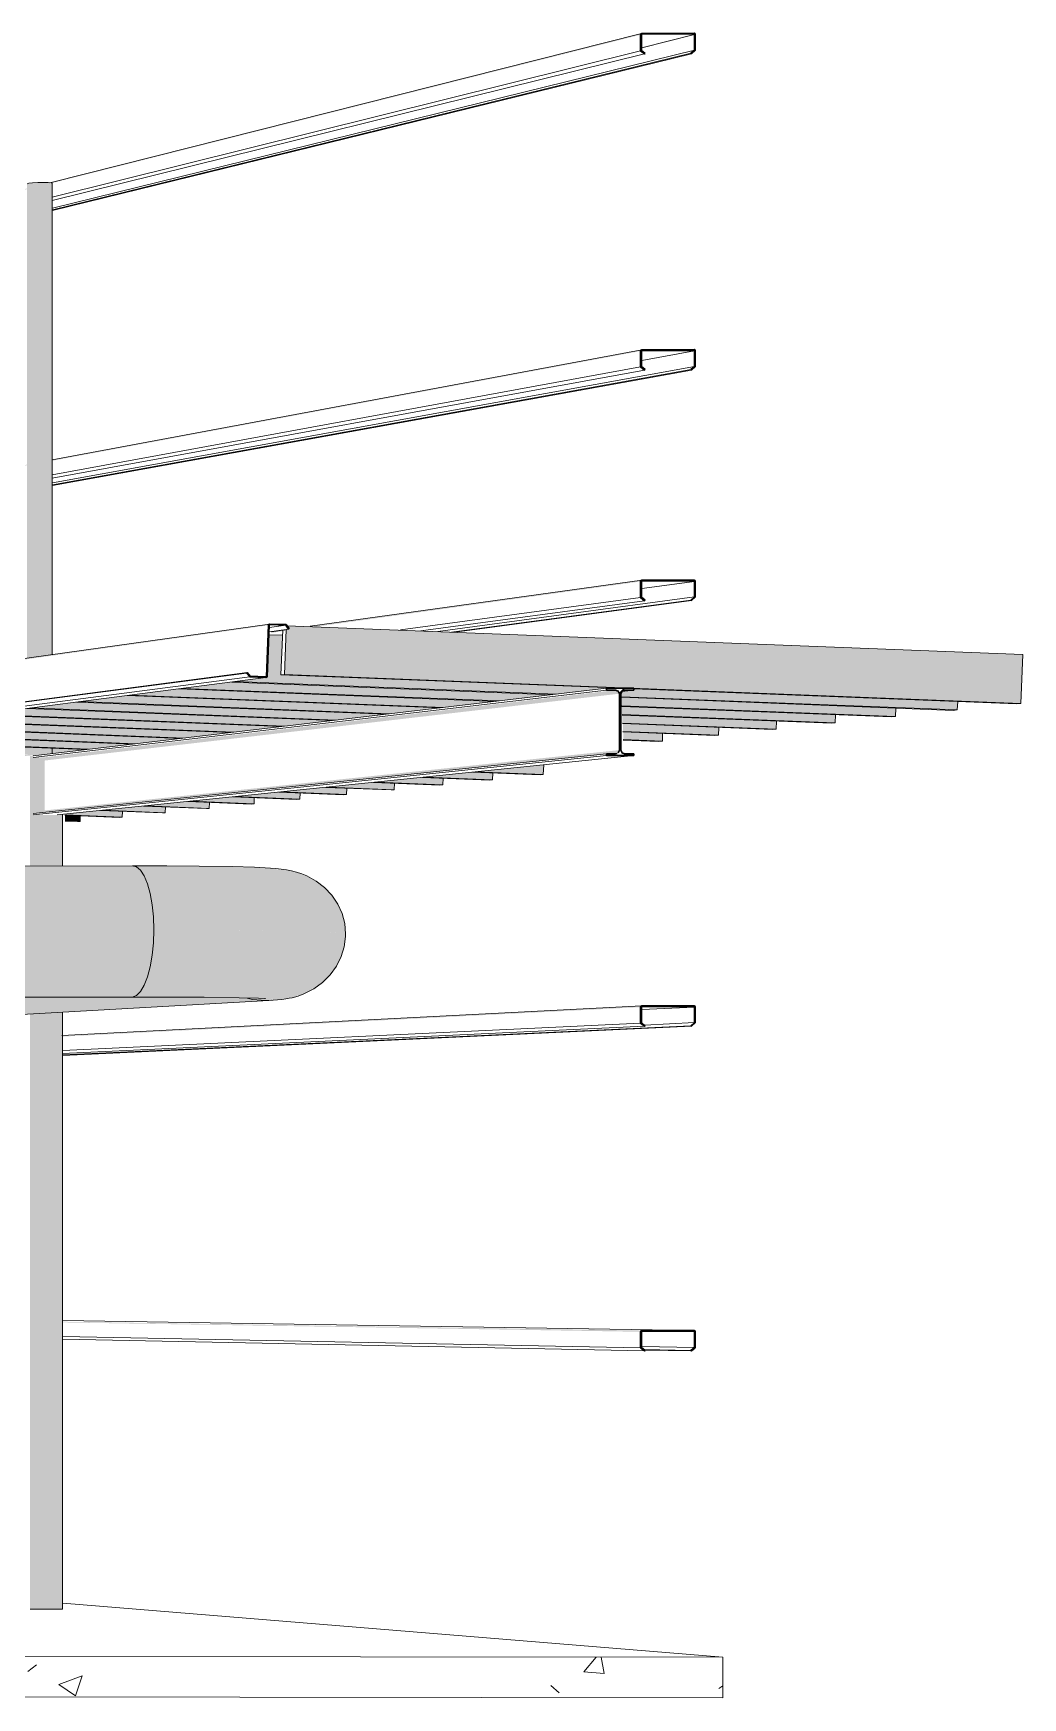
# Model space of a CAD drawing. Header units: inches. Extents: x 27328 to 121296, y -4075 to 4147.
# Drawn here: x 49627.1097 to 49627.1997, y 59.9596 to 60.111 of the extents above; entities that cross this region are included whole.
import ezdxf

# ---------------------------------------------------------------- set-up
doc = ezdxf.new("R2010")
doc.units = ezdxf.units.IN
doc.header["$MEASUREMENT"] = 0
for name, color, linetype, lineweight in [('C-BLDG-PADS', 91, 'Continuous', 9), ('M-HVAC-DUCT', 70, 'Continuous', 9), ('S-BEAM', 12, 'Continuous', 9), ('S-COLS', 52, 'Continuous', 9)]:
    doc.layers.add(name, color=color, linetype=linetype, lineweight=lineweight)

# ---------------------------------------------------------------- blocks, each defined once
blk = doc.blocks.new('FP_264-mezzanine - perspective - structure only')
at = {"layer": 'C-BLDG-PADS'}
for p, q in [((23020.29132, 59.96196), (23020.29245, 59.96328)), ((23020.29316, 59.96179), (23020.29288, 59.96328)), ((23020.24073, 59.96197), (23020.24153, 59.96257)), ((23020.24354, 59.96078), (23020.24569, 59.96159)), ((23020.24507, 59.95976), (23020.24569, 59.96159)), ((23020.29132, 59.96196), (23020.29316, 59.96179)), ((23020.24354, 59.96078), (23020.24507, 59.95976)), ((23020.28832, 59.96071), (23020.28907, 59.96003)), ((23020.30361, 59.96042), (23020.30395, 59.96067))]:
    blk.add_line(p, q, dxfattribs=at)
blk = doc.blocks.new('FP_284-mezzanine - perspective - structure only')
at = {"layer": 'S-BEAM'}
blk.add_line((23020.29454, 60.05094), (23020.29503, 60.05141), dxfattribs=at)
blk = doc.blocks.new('FP_286-mezzanine - perspective - structure only')
at = {"layer": 'S-BEAM'}
blk.add_line((23020.30125, 60.06119), (23020.30132, 60.06125), dxfattribs=at)

msp = doc.modelspace()

# ---------------------------------------------------------------- hatches: boundary and pattern name
at = {"layer": 'M-HVAC-DUCT', "lineweight": 5}
for points in [[(49627.06922, 60.02939), (49627.1207, 60.02944), (49627.12066, 60.03061), (49627.12055, 60.03172), (49627.12036, 60.03275), (49627.12012, 60.03363), (49627.11982, 60.03435), (49627.11948, 60.03487), (49627.11911, 60.03518), (49627.11873, 60.03526), (49627.06756, 60.03519), (49627.06785, 60.03512), (49627.06816, 60.03481), (49627.06846, 60.03429), (49627.06872, 60.03357), (49627.06893, 60.03269), (49627.06909, 60.03167), (49627.06919, 60.03056)], [(49627.13815, 60.02906), (49627.13806, 60.02997), (49627.13778, 60.03104), (49627.1371, 60.03232), (49627.136, 60.03349), (49627.13532, 60.03395), (49627.13474, 60.03428), (49627.13328, 60.03481), (49627.13081, 60.03507), (49627.12926, 60.03514), (49627.12559, 60.03522), (49627.12088, 60.03526), (49627.11874, 60.03526), (49627.11911, 60.03518), (49627.11948, 60.03487), (49627.11982, 60.03435), (49627.12012, 60.03363), (49627.12037, 60.03272), (49627.12055, 60.03172), (49627.12066, 60.03061), (49627.1207, 60.02944), (49627.12782, 60.02942), (49627.13344, 60.02934), (49627.137, 60.02922), (49627.13804, 60.02912)], [(49627.06751, 60.02329), (49627.11873, 60.02333), (49627.11911, 60.02347), (49627.11948, 60.02383), (49627.11982, 60.0244), (49627.12012, 60.02516), (49627.12036, 60.02609), (49627.12055, 60.02714), (49627.12066, 60.02847), (49627.1207, 60.02944), (49627.06922, 60.02939), (49627.06919, 60.02822), (49627.06909, 60.02709), (49627.06893, 60.02604), (49627.06872, 60.02512), (49627.06839, 60.02422), (49627.06816, 60.02379), (49627.06785, 60.02343)], [(49627.06239, 60.01912), (49627.13084, 60.023), (49627.12968, 60.02311), (49627.1291, 60.02326), (49627.12436, 60.02332), (49627.11652, 60.02333), (49627.05751, 60.0233), (49627.05753, 60.02305), (49627.05781, 60.02214), (49627.05832, 60.02124), (49627.05889, 60.02055), (49627.05964, 60.01994), (49627.0605, 60.01949), (49627.06142, 60.01921)], [(49627.13084, 60.023), (49627.13175, 60.02308), (49627.1318, 60.02312), (49627.13127, 60.02318), (49627.13017, 60.02323), (49627.1293, 60.02322), (49627.12968, 60.02311), (49627.13018, 60.02306)]]:
    msp.add_hatch(color=256, dxfattribs=at).paths.add_polyline_path(points, flags=0)
h = msp.add_hatch(color=256, dxfattribs=at)
h.paths.add_polyline_path([(49627.13143, 60.02304), (49627.13261, 60.02316), (49627.1324, 60.02316), (49627.13161, 60.02306)], flags=0)
h.paths.add_polyline_path([(49627.13175, 60.02308), (49627.13324, 60.02326), (49627.13434, 60.02364), (49627.13465, 60.02375), (49627.13613, 60.02473), (49627.13712, 60.02587), (49627.13739, 60.02629), (49627.13786, 60.02735), (49627.13805, 60.02847), (49627.13815, 60.02906), (49627.13804, 60.02912), (49627.13766, 60.02917), (49627.13607, 60.02927), (49627.13344, 60.02934), (49627.12776, 60.02942), (49627.1207, 60.02944), (49627.12066, 60.02827), (49627.12055, 60.02714), (49627.12036, 60.02609), (49627.12012, 60.02516), (49627.11971, 60.02422), (49627.11948, 60.02383), (49627.11911, 60.02347), (49627.11873, 60.02333), (49627.12648, 60.0233), (49627.13029, 60.02322), (49627.13157, 60.02316), (49627.1318, 60.02312)], flags=0)
at = {"layer": 'S-BEAM', "lineweight": 5}
h = msp.add_hatch(color=256, dxfattribs=at)
h.paths.add_polyline_path([(49627.09941, 60.09434), (49627.10918, 60.09683), (49627.10918, 60.09688), (49627.09941, 60.0944), (49627.09941, 60.09437)], flags=0)
h.paths.add_polyline_path([(49627.11143, 60.09737), (49627.16498, 60.11086), (49627.16502, 60.11094), (49627.1651, 60.11098), (49627.1113, 60.0974), (49627.11141, 60.09738)], flags=0)
for points in [[(49627.16508, 60.10968), (49627.16988, 60.11091), (49627.16984, 60.11093), (49627.16508, 60.10972)], [(49627.16508, 60.08122), (49627.16989, 60.08211), (49627.16984, 60.08215), (49627.16508, 60.08125)], [(49627.16508, 60.06048), (49627.16989, 60.06114), (49627.16984, 60.06119), (49627.16508, 60.06051)], [(49627.08242, 60.0503), (49627.13114, 60.05715), (49627.13117, 60.05723), (49627.13126, 60.05726), (49627.08244, 60.05035)], [(49627.19956, 60.05004), (49627.19974, 60.05448), (49627.13281, 60.0571), (49627.13301, 60.05684), (49627.13296, 60.0568), (49627.13274, 60.05677), (49627.13257, 60.05268), (49627.1738, 60.05106)], [(49627.13089, 60.05245), (49627.13092, 60.05249), (49627.13084, 60.05245), (49627.13089, 60.05245)], [(49627.11076, 60.04484), (49627.16305, 60.05092), (49627.16295, 60.05115), (49627.1627, 60.05125), (49627.11055, 60.04511), (49627.11055, 60.04509), (49627.11065, 60.04507), (49627.11074, 60.04494), (49627.11076, 60.04486)], [(49627.11906, 60.04637), (49627.12321, 60.04686), (49627.09617, 60.0479), (49627.09246, 60.04742), (49627.11889, 60.04638)], [(49627.12346, 60.04689), (49627.12771, 60.04739), (49627.10036, 60.04844), (49627.09657, 60.04795), (49627.1233, 60.0469)], [(49627.12797, 60.04742), (49627.13231, 60.04793), (49627.10465, 60.049), (49627.10077, 60.04849), (49627.1278, 60.04743)], [(49627.11475, 60.04587), (49627.11881, 60.04634), (49627.09207, 60.04737), (49627.08845, 60.04691), (49627.11458, 60.04587)], [(49627.11068, 60.04013), (49627.16219, 60.04546), (49627.16277, 60.04548), (49627.16295, 60.04555), (49627.16305, 60.04579), (49627.11076, 60.0403), (49627.11072, 60.04018), (49627.11069, 60.04014)], [(49627.14698, 60.04264), (49627.14701, 60.04324), (49627.14517, 60.04331), (49627.14117, 60.04287), (49627.14578, 60.04269)], [(49627.12981, 60.04091), (49627.12983, 60.04146), (49627.1279, 60.04153), (49627.12404, 60.04114), (49627.12659, 60.04103)], [(49627.13397, 60.04133), (49627.134, 60.04189), (49627.13208, 60.04196), (49627.12814, 60.04156), (49627.13363, 60.04134)], [(49627.13822, 60.04176), (49627.13824, 60.04233), (49627.13635, 60.0424), (49627.13232, 60.04199), (49627.13583, 60.04185)], [(49627.14256, 60.04219), (49627.14258, 60.04278), (49627.14071, 60.04285), (49627.1366, 60.04243), (49627.14172, 60.04223)], [(49627.11782, 60.03969), (49627.11784, 60.04021), (49627.11586, 60.04029), (49627.1126, 60.03996), (49627.1126, 60.0399), (49627.11763, 60.0397)], [(49627.12174, 60.04009), (49627.12176, 60.04062), (49627.11979, 60.0407), (49627.11608, 60.04032), (49627.12167, 60.04009)], [(49627.12573, 60.04049), (49627.12576, 60.04103), (49627.12381, 60.04111), (49627.12004, 60.04072), (49627.12232, 60.04063)], [(49627.11398, 60.03931), (49627.114, 60.03982), (49627.11262, 60.03987), (49627.11262, 60.03936), (49627.11393, 60.03931)], [(49627.16508, 60.02218), (49627.16988, 60.02245), (49627.16977, 60.02246), (49627.16508, 60.02221), (49627.16508, 60.02218)], [(49627.16989, 59.99288), (49627.16984, 59.99293), (49627.1681, 59.99291), (49627.1696, 59.99289)]]:
    msp.add_hatch(color=256, dxfattribs=at).paths.add_polyline_path(points, flags=0)
h = msp.add_hatch(color=256, dxfattribs=at)
h.paths.add_polyline_path([(49627.09941, 60.06986), (49627.10918, 60.07171), (49627.10918, 60.07176), (49627.09941, 60.06992), (49627.09941, 60.06988)], flags=0)
h.paths.add_polyline_path([(49627.11145, 60.07211), (49627.16498, 60.08209), (49627.16502, 60.08217), (49627.1651, 60.08221), (49627.11145, 60.07217), (49627.11145, 60.07214)], flags=0)
h = msp.add_hatch(color=256, dxfattribs=at)
h.paths.add_polyline_path([(49627.13139, 60.05646), (49627.13262, 60.05663), (49627.13263, 60.05673), (49627.13139, 60.05653), (49627.13139, 60.05651)], flags=0)
h.paths.add_polyline_path([(49627.13544, 60.05702), (49627.16498, 60.06113), (49627.16502, 60.06121), (49627.1651, 60.06124), (49627.13504, 60.05704), (49627.13515, 60.05704)], flags=0)
h = msp.add_hatch(color=256, dxfattribs=at)
h.paths.add_polyline_path([(49627.19379, 60.04944), (49627.19383, 60.05022), (49627.1644, 60.05138), (49627.16438, 60.05125), (49627.16332, 60.05113), (49627.16323, 60.05092), (49627.16323, 60.05064), (49627.17922, 60.05001)], flags=0)
h.paths.add_polyline_path([(49627.13096, 60.05247), (49627.13096, 60.05244), (49627.13097, 60.05246)], flags=0)
h.paths.add_polyline_path([(49627.1573, 60.05087), (49627.16192, 60.05141), (49627.16275, 60.05144), (49627.13229, 60.05264), (49627.13244, 60.05623), (49627.1312, 60.05628), (49627.13101, 60.05242), (49627.13092, 60.05239), (49627.12809, 60.05202), (49627.15712, 60.05088)], flags=0)
h = msp.add_hatch(color=256, dxfattribs=at)
h.paths.add_polyline_path([(49627.17731, 60.0477), (49627.17734, 60.04843), (49627.16333, 60.04898), (49627.16333, 60.04825), (49627.17004, 60.04799)], flags=0)
h.paths.add_polyline_path([(49627.14212, 60.04909), (49627.14678, 60.04963), (49627.11813, 60.05074), (49627.11395, 60.0502), (49627.14194, 60.04909)], flags=0)
h = msp.add_hatch(color=256, dxfattribs=at)
h.paths.add_polyline_path([(49627.18268, 60.04826), (49627.18271, 60.04901), (49627.1633, 60.04978), (49627.1633, 60.04903), (49627.17, 60.04876)], flags=0)
h.paths.add_polyline_path([(49627.14706, 60.04967), (49627.15183, 60.05023), (49627.12284, 60.05134), (49627.11855, 60.05079), (49627.14688, 60.04967)], flags=0)
h = msp.add_hatch(color=256, dxfattribs=at)
h.paths.add_polyline_path([(49627.18817, 60.04884), (49627.1882, 60.04961), (49627.16327, 60.05058), (49627.16327, 60.04982), (49627.17395, 60.0494)], flags=0)
h.paths.add_polyline_path([(49627.15212, 60.05026), (49627.157, 60.05084), (49627.12766, 60.05196), (49627.12326, 60.0514), (49627.15194, 60.05027)], flags=0)
h = msp.add_hatch(color=256, dxfattribs=at)
h.paths.add_polyline_path([(49627.15151, 60.0431), (49627.15152, 60.04371), (49627.14971, 60.04378), (49627.14542, 60.04334), (49627.14772, 60.04325)], flags=0)
h.paths.add_polyline_path([(49627.10852, 60.0452), (49627.10918, 60.04528), (49627.10918, 60.04539), (49627.0843, 60.04637), (49627.08312, 60.0462), (49627.10849, 60.0452)], flags=0)
h.paths.add_polyline_path([(49627.08083, 60.04629), (49627.08069, 60.04647), (49627.08069, 60.04651), (49627.08039, 60.04656), (49627.08052, 60.04977), (49627.06899, 60.05023), (49627.06677, 60.0499), (49627.06677, 60.04685), (49627.08069, 60.0463)], flags=0)
h.paths.add_polyline_path([(49627.05161, 60.04745), (49627.05168, 60.0477), (49627.05031, 60.0475), (49627.0516, 60.04745)], flags=0)
h = msp.add_hatch(color=256, dxfattribs=at)
h.paths.add_polyline_path([(49627.15613, 60.04356), (49627.15617, 60.04445), (49627.14998, 60.04381), (49627.15183, 60.04373)], flags=0)
h.paths.add_polyline_path([(49627.10966, 60.0454), (49627.10966, 60.04603), (49627.08805, 60.04685), (49627.08452, 60.0464), (49627.10947, 60.04541)], flags=0)
h.paths.add_polyline_path([(49627.11137, 60.04547), (49627.1145, 60.04584), (49627.11137, 60.04596), (49627.11137, 60.04549)], flags=0)
h.paths.add_polyline_path([(49627.08096, 60.04654), (49627.08227, 60.04671), (49627.08244, 60.05035), (49627.08244, 60.05038), (49627.08077, 60.05045), (49627.0806, 60.04655), (49627.08091, 60.04654)], flags=0)
h = msp.add_hatch(color=256, dxfattribs=at)
h.paths.add_polyline_path([(49627.16696, 60.04661), (49627.16698, 60.0473), (49627.1634, 60.04745), (49627.1634, 60.04675), (49627.16555, 60.04666)], flags=0)
h.paths.add_polyline_path([(49627.13258, 60.04796), (49627.13702, 60.04849), (49627.10904, 60.04956), (49627.10506, 60.04905), (49627.13241, 60.04797)], flags=0)
h = msp.add_hatch(color=256, dxfattribs=at)
h.paths.add_polyline_path([(49627.17207, 60.04715), (49627.1721, 60.04786), (49627.16337, 60.04821), (49627.16337, 60.04749), (49627.17007, 60.04723)], flags=0)
h.paths.add_polyline_path([(49627.13729, 60.04852), (49627.14184, 60.04905), (49627.11353, 60.05014), (49627.10945, 60.04962), (49627.13712, 60.04852)], flags=0)
h = msp.add_hatch(color=256, dxfattribs=at)
h.paths.add_polyline_path([(49627.06796, 60.01747), (49627.10824, 60.01955), (49627.10824, 60.01962), (49627.06801, 60.01755), (49627.06797, 60.01752)], flags=0)
h.paths.add_polyline_path([(49627.11239, 60.01973), (49627.16498, 60.02241), (49627.16502, 60.02249), (49627.1651, 60.02253), (49627.11239, 60.01979), (49627.11239, 60.01976)], flags=0)
h = msp.add_hatch(color=256, dxfattribs=at)
h.paths.add_polyline_path([(49627.16498, 59.99288), (49627.16502, 59.99296), (49627.1651, 59.99299), (49627.11239, 59.99379), (49627.11239, 59.99373), (49627.16481, 59.99288)], flags=0)
h.paths.add_polyline_path([(49627.10824, 59.9938), (49627.10824, 59.9939), (49627.06801, 59.99453), (49627.06796, 59.99445), (49627.10766, 59.99381)], flags=0)
at = {"layer": 'S-COLS', "lineweight": 5}
h = msp.add_hatch(color=256, dxfattribs=at)
h.paths.add_polyline_path([(49627.10916, 60.04527), (49627.11065, 60.0454), (49627.11065, 60.04599), (49627.10966, 60.04603), (49627.10966, 60.0454), (49627.10916, 60.04539), (49627.10916, 60.04527)], flags=0)
h.paths.add_polyline_path([(49627.10916, 60.05415), (49627.11065, 60.05436), (49627.11065, 60.09742), (49627.10949, 60.09737), (49627.10916, 60.09731), (49627.10916, 60.05632)], flags=0)
h = msp.add_hatch(color=256, dxfattribs=at)
h.paths.add_polyline_path([(49627.11065, 60.04538), (49627.11137, 60.04549), (49627.11137, 60.04596), (49627.11065, 60.04599), (49627.11065, 60.0454)], flags=0)
h.paths.add_polyline_path([(49627.11065, 60.05436), (49627.11144, 60.05447), (49627.11144, 60.09736), (49627.11137, 60.09739), (49627.11065, 60.09742), (49627.11065, 60.05665)], flags=0)
h = msp.add_hatch(color=256, dxfattribs=at)
h.paths.add_polyline_path([(49627.11221, 59.96766), (49627.11221, 60.02194), (49627.10944, 60.02179), (49627.10944, 59.96766)], flags=0)
h.paths.add_polyline_path([(49627.10944, 60.03527), (49627.11221, 60.03528), (49627.11221, 60.03992), (49627.11191, 60.03989), (49627.10973, 60.03989), (49627.10973, 60.04003), (49627.11076, 60.04014), (49627.11076, 60.04491), (49627.11064, 60.04511), (49627.11055, 60.04513), (49627.10973, 60.04513), (49627.10973, 60.04528), (49627.10944, 60.04525), (49627.10944, 60.03528)], flags=0)
h = msp.add_hatch(color=256, dxfattribs=at)
h.paths.add_polyline_path([(49627.11221, 59.96766), (49627.11239, 59.96766), (49627.11239, 60.02195), (49627.11221, 60.02194), (49627.11221, 59.9887)], flags=0)
h.paths.add_polyline_path([(49627.11221, 60.03527), (49627.11239, 60.03528), (49627.11239, 60.03994), (49627.11221, 60.03989), (49627.11221, 60.03528)], flags=0)

# ---------------------------------------------------------------- linework, layer by layer
at = {"layer": 'C-BLDG-PADS'}
msp.add_line((49627.17245, 59.96327), (49627.11242, 59.96819), dxfattribs=at)
at = {"layer": 'C-BLDG-PADS', "lineweight": 13}
for p, q in [((49627.17245, 59.96327), (49626.16822, 59.9645)), ((49627.17245, 59.95959), (49627.17245, 59.96327)), ((49626.16822, 59.96095), (49627.17245, 59.95959))]:
    msp.add_line(p, q, dxfattribs=at)
at = {"layer": 'M-HVAC-DUCT'}
for p, q in [((49627.06756, 60.0352), (49627.11878, 60.03526)), ((49627.13117, 60.02301), (49627.06266, 60.01913)), ((49627.11869, 60.02333), (49627.06748, 60.02329)), ((49627.11869, 60.02333), (49627.11873, 60.02333)), ((49627.11873, 60.02333), (49627.11869, 60.02333)), ((49627.13084, 60.023), (49627.13144, 60.02303)), ((49627.13144, 60.02303), (49627.13084, 60.023))]:
    msp.add_line(p, q, dxfattribs=at)
for points in [[(49627.1207, 60.02944, 0), (49627.12066, 60.03061, 0), (49627.12055, 60.03172, 0), (49627.12036, 60.03275, 0), (49627.12012, 60.03363, 0), (49627.11982, 60.03435, 0), (49627.11948, 60.03487, 0), (49627.11911, 60.03518, 0), (49627.11873, 60.03526, 0)], [(49627.11873, 60.03526, 0), (49627.11911, 60.03518, 0), (49627.11948, 60.03487, 0), (49627.11982, 60.03435, 0), (49627.12012, 60.03363, 0), (49627.12036, 60.03275, 0), (49627.12055, 60.03172, 0), (49627.12066, 60.03061, 0), (49627.1207, 60.02944, 0)], [(49627.13814, 60.02907, 0), (49627.13806, 60.03001, 0), (49627.13782, 60.03092, 0), (49627.13743, 60.03179, 0), (49627.1369, 60.03258, 0), (49627.13623, 60.03329, 0), (49627.13546, 60.03388, 0), (49627.13461, 60.03436, 0), (49627.13415, 60.03454, 0), (49627.13369, 60.0347, 0), (49627.13323, 60.03482, 0), (49627.13276, 60.03491, 0), (49627.1318, 60.03502, 0), (49627.12986, 60.03513, 0), (49627.12781, 60.03519, 0), (49627.12481, 60.03524, 0), (49627.12187, 60.03526, 0), (49627.11878, 60.03526, 0)], [(49627.11873, 60.02333, 0), (49627.11911, 60.02347, 0), (49627.11948, 60.02383, 0), (49627.11982, 60.0244, 0), (49627.12012, 60.02516, 0), (49627.12036, 60.02609, 0), (49627.12055, 60.02714, 0), (49627.12066, 60.02827, 0), (49627.1207, 60.02944, 0)], [(49627.1207, 60.02944, 0), (49627.12066, 60.02827, 0), (49627.12055, 60.02714, 0), (49627.12036, 60.02609, 0), (49627.12012, 60.02516, 0), (49627.11982, 60.0244, 0), (49627.11948, 60.02383, 0), (49627.11911, 60.02347, 0), (49627.11873, 60.02333, 0)], [(49627.13117, 60.02301, 0), (49627.13234, 60.0231, 0), (49627.13269, 60.02315, 0), (49627.133, 60.02321, 0), (49627.13328, 60.02327, 0), (49627.13384, 60.02342, 0), (49627.13433, 60.02361, 0), (49627.13525, 60.02408, 0), (49627.13605, 60.02466, 0), (49627.13675, 60.02535, 0), (49627.13731, 60.02614, 0), (49627.13774, 60.027, 0), (49627.13802, 60.0279, 0), (49627.13813, 60.02884, 0), (49627.13814, 60.02907, 0)], [(49627.13087, 60.02319, 0), (49627.13078, 60.02319, 0), (49627.13022, 60.02322, 0), (49627.12845, 60.02326, 0), (49627.12528, 60.02331, 0), (49627.12211, 60.02332, 0), (49627.11869, 60.02333, 0)], [(49627.12919, 60.02323, 0), (49627.12968, 60.02311, 0), (49627.13084, 60.023, 0)], [(49627.13084, 60.023, 0), (49627.12968, 60.02311, 0), (49627.12919, 60.02323, 0)]]:
    msp.add_polyline3d(points, dxfattribs=at)
at = {"layer": 'S-BEAM'}
for p, q in [((49627.11123, 60.0974), (49627.16507, 60.11097)), ((49627.16508, 60.10968), (49627.16989, 60.11088)), ((49627.11145, 60.0961), (49627.16498, 60.10941)), ((49627.11145, 60.09577), (49627.16534, 60.10912)), ((49627.11147, 60.09509), (49627.16989, 60.10946)), ((49627.11147, 60.09492), (49627.16956, 60.10918)), ((49627.11147, 60.09487), (49627.1696, 60.10913)), ((49627.11145, 60.07219), (49627.16508, 60.08221)), ((49627.16508, 60.08122), (49627.16989, 60.08211)), ((49627.11145, 60.07083), (49627.16498, 60.08064)), ((49627.11145, 60.07052), (49627.16534, 60.08035)), ((49627.11147, 60.0701), (49627.16989, 60.08069)), ((49627.11147, 60.06991), (49627.16956, 60.08041)), ((49627.11147, 60.06986), (49627.1696, 60.08036)), ((49627.13492, 60.05705), (49627.16508, 60.06124)), ((49627.14652, 60.05658), (49627.16989, 60.05972)), ((49627.16508, 60.06048), (49627.16989, 60.06114)), ((49627.14313, 60.05672), (49627.16498, 60.05968)), ((49627.14499, 60.05664), (49627.16534, 60.05938)), ((49627.14778, 60.05653), (49627.16956, 60.05944)), ((49627.14809, 60.05652), (49627.1696, 60.05939)), ((49627.08251, 60.05039), (49627.13123, 60.05726)), ((49627.13119, 60.05656), (49627.13296, 60.0568)), ((49627.13121, 60.05719), (49627.13125, 60.0572)), ((49627.13121, 60.05693), (49627.13269, 60.05714)), ((49627.13139, 60.05655), (49627.13263, 60.05673)), ((49627.13243, 60.05673), (49627.13226, 60.05264)), ((49627.13257, 60.05268), (49627.13274, 60.05677)), ((49627.13281, 60.0571), (49627.19975, 60.05448)), ((49627.1312, 60.05628), (49627.13244, 60.05623)), ((49627.19975, 60.05448), (49627.19956, 60.05004)), ((49627.08066, 60.04647), (49627.12914, 60.0528)), ((49627.08071, 60.04651), (49627.12919, 60.05284)), ((49627.0817, 60.04625), (49627.12942, 60.05244)), ((49627.1309, 60.05238), (49627.08278, 60.04617)), ((49627.13226, 60.05264), (49627.13257, 60.05268)), ((49627.16338, 60.05141), (49627.13226, 60.05264)), ((49627.19956, 60.05004), (49627.13257, 60.05268)), ((49627.10973, 60.04528), (49627.16188, 60.05141)), ((49627.10973, 60.04513), (49627.16188, 60.05125)), ((49627.14675, 60.04963), (49627.11826, 60.05075)), ((49627.14706, 60.04967), (49627.11855, 60.05079)), ((49627.1518, 60.05022), (49627.12297, 60.05136)), ((49627.15212, 60.05026), (49627.12326, 60.0514)), ((49627.15697, 60.05083), (49627.12779, 60.05198)), ((49627.1573, 60.05087), (49627.12809, 60.05202)), ((49627.19379, 60.04944), (49627.16323, 60.05064)), ((49627.16328, 60.05112), (49627.16436, 60.05125)), ((49627.1992, 60.05001), (49627.16437, 60.05137)), ((49627.137, 60.04848), (49627.10918, 60.04958)), ((49627.13729, 60.04852), (49627.10945, 60.04962)), ((49627.14181, 60.04905), (49627.11367, 60.05016)), ((49627.14212, 60.04909), (49627.11395, 60.0502)), ((49627.19344, 60.0494), (49627.16323, 60.05059)), ((49627.18817, 60.04884), (49627.16327, 60.04982)), ((49627.18782, 60.04881), (49627.16327, 60.04977)), ((49627.1882, 60.04961), (49627.18817, 60.04884)), ((49627.19379, 60.04944), (49627.19344, 60.0494)), ((49627.19383, 60.05022), (49627.19379, 60.04944)), ((49627.19956, 60.05004), (49627.1992, 60.05001)), ((49627.12318, 60.04686), (49627.09631, 60.04792)), ((49627.12346, 60.04689), (49627.09657, 60.04795)), ((49627.12768, 60.04739), (49627.1005, 60.04846)), ((49627.12797, 60.04742), (49627.10077, 60.04849)), ((49627.13229, 60.04793), (49627.10479, 60.04901)), ((49627.13258, 60.04796), (49627.10506, 60.04905)), ((49627.18268, 60.04826), (49627.1633, 60.04903)), ((49627.18234, 60.04823), (49627.1633, 60.04898)), ((49627.17731, 60.0477), (49627.16333, 60.04825)), ((49627.17698, 60.04766), (49627.16333, 60.0482)), ((49627.1721, 60.04786), (49627.17207, 60.04715)), ((49627.17731, 60.0477), (49627.17698, 60.04766)), ((49627.17734, 60.04843), (49627.17731, 60.0477)), ((49627.18268, 60.04826), (49627.18234, 60.04823)), ((49627.18271, 60.04901), (49627.18268, 60.04826)), ((49627.18817, 60.04884), (49627.18782, 60.04881)), ((49627.11448, 60.04583), (49627.0882, 60.04687)), ((49627.11475, 60.04587), (49627.08845, 60.04691)), ((49627.11878, 60.04634), (49627.09221, 60.04739)), ((49627.11906, 60.04637), (49627.09246, 60.04742)), ((49627.17207, 60.04715), (49627.16337, 60.04749)), ((49627.17175, 60.04711), (49627.16337, 60.04744)), ((49627.16696, 60.04661), (49627.1634, 60.04675)), ((49627.16664, 60.04657), (49627.1634, 60.0467)), ((49627.16696, 60.04661), (49627.16664, 60.04657)), ((49627.16698, 60.0473), (49627.16696, 60.04661)), ((49627.17207, 60.04715), (49627.17175, 60.04711)), ((49627.10973, 60.04003), (49627.16188, 60.04546)), ((49627.10973, 60.03989), (49627.16188, 60.04529)), ((49627.11191, 60.03989), (49627.16436, 60.04529)), ((49627.15122, 60.04307), (49627.14514, 60.04331)), ((49627.15151, 60.0431), (49627.14542, 60.04334)), ((49627.14701, 60.04324), (49627.14698, 60.04264)), ((49627.15584, 60.04354), (49627.14969, 60.04378)), ((49627.15613, 60.04356), (49627.14998, 60.04381)), ((49627.15151, 60.0431), (49627.15122, 60.04307)), ((49627.15153, 60.04371), (49627.15151, 60.0431)), ((49627.15613, 60.04356), (49627.15584, 60.04354)), ((49627.15617, 60.04445), (49627.15613, 60.04356)), ((49627.13371, 60.0413), (49627.12788, 60.04153)), ((49627.13397, 60.04133), (49627.12814, 60.04156)), ((49627.13795, 60.04173), (49627.13206, 60.04196)), ((49627.13822, 60.04176), (49627.13232, 60.04199)), ((49627.134, 60.04189), (49627.13397, 60.04133)), ((49627.14228, 60.04217), (49627.13633, 60.0424)), ((49627.14256, 60.04219), (49627.1366, 60.04243)), ((49627.13822, 60.04176), (49627.13795, 60.04173)), ((49627.13824, 60.04233), (49627.13822, 60.04176)), ((49627.14671, 60.04261), (49627.14069, 60.04285)), ((49627.14698, 60.04264), (49627.14096, 60.04288)), ((49627.14256, 60.04219), (49627.14228, 60.04217)), ((49627.14258, 60.04278), (49627.14256, 60.04219)), ((49627.14698, 60.04264), (49627.14671, 60.04261)), ((49627.12149, 60.04007), (49627.11584, 60.04029)), ((49627.12174, 60.04009), (49627.11608, 60.04032)), ((49627.11784, 60.04021), (49627.11782, 60.03969)), ((49627.12548, 60.04047), (49627.11977, 60.0407)), ((49627.12573, 60.04049), (49627.12002, 60.04072)), ((49627.12174, 60.04009), (49627.12149, 60.04007)), ((49627.12176, 60.04062), (49627.12174, 60.04009)), ((49627.12956, 60.04088), (49627.12379, 60.04111)), ((49627.12981, 60.04091), (49627.12404, 60.04114)), ((49627.12573, 60.04049), (49627.12548, 60.04047)), ((49627.12576, 60.04103), (49627.12573, 60.04049)), ((49627.12981, 60.04091), (49627.12956, 60.04088)), ((49627.12983, 60.04146), (49627.12981, 60.04091)), ((49627.13397, 60.04133), (49627.13371, 60.0413)), ((49627.11782, 60.03969), (49627.1126, 60.0399)), ((49627.11758, 60.03967), (49627.1126, 60.03987)), ((49627.11398, 60.03931), (49627.11262, 60.03936)), ((49627.11374, 60.03928), (49627.11262, 60.03933)), ((49627.11398, 60.03931), (49627.11374, 60.03928)), ((49627.114, 60.03982), (49627.11398, 60.03931)), ((49627.11782, 60.03969), (49627.11758, 60.03967)), ((49627.11232, 60.01983), (49627.16509, 60.02253)), ((49627.16989, 60.02242), (49627.16508, 60.02218)), ((49627.16534, 60.02067), (49627.11239, 60.01818)), ((49627.11241, 60.01846), (49627.16498, 60.02096)), ((49627.16956, 60.02072), (49627.11241, 60.01806)), ((49627.1696, 60.02067), (49627.11241, 60.01801)), ((49627.16989, 60.021), (49627.16534, 60.02078)), ((49627.11241, 59.9939), (49627.16984, 59.99299)), ((49627.16534, 59.99114), (49627.11239, 59.9922)), ((49627.11241, 59.99245), (49627.16498, 59.99143)), ((49627.16989, 59.99288), (49627.16703, 59.99293)), ((49627.16989, 59.99146), (49627.16508, 59.99155)), ((49627.16956, 59.99119), (49627.16531, 59.99127)), ((49627.1696, 59.99113), (49627.16537, 59.99122))]:
    msp.add_line(p, q, dxfattribs=at)
at = {"layer": 'S-BEAM', "lineweight": 30}
for p, q in [((49627.16498, 60.11086), (49627.16498, 60.10941)), ((49627.16505, 60.10944), (49627.16505, 60.11086)), ((49627.16984, 60.11099), (49627.1651, 60.11098)), ((49627.1651, 60.11091), (49627.16984, 60.11093)), ((49627.16989, 60.11088), (49627.16989, 60.10946)), ((49627.16996, 60.10943), (49627.16996, 60.11088)), ((49627.16498, 60.10941), (49627.16534, 60.10912)), ((49627.16539, 60.10917), (49627.16505, 60.10944)), ((49627.16534, 60.10912), (49627.16539, 60.10917)), ((49627.16989, 60.10946), (49627.16956, 60.10918)), ((49627.16956, 60.10918), (49627.1696, 60.10913)), ((49627.1696, 60.10913), (49627.16996, 60.10943)), ((49627.16498, 60.08209), (49627.16498, 60.08064)), ((49627.16505, 60.08067), (49627.16505, 60.0821)), ((49627.16984, 60.08222), (49627.1651, 60.08221)), ((49627.1651, 60.08214), (49627.16984, 60.08215)), ((49627.16989, 60.08211), (49627.16989, 60.08069)), ((49627.16996, 60.08066), (49627.16996, 60.08211)), ((49627.16498, 60.08064), (49627.16534, 60.08035)), ((49627.16539, 60.0804), (49627.16505, 60.08067)), ((49627.16534, 60.08035), (49627.16539, 60.0804)), ((49627.16989, 60.08069), (49627.16956, 60.08041)), ((49627.16956, 60.08041), (49627.1696, 60.08036)), ((49627.1696, 60.08036), (49627.16996, 60.08066)), ((49627.16984, 60.06125), (49627.1651, 60.06124)), ((49627.16498, 60.06113), (49627.16498, 60.05968)), ((49627.16505, 60.05971), (49627.16505, 60.06113)), ((49627.16539, 60.05944), (49627.16505, 60.05971)), ((49627.1651, 60.06118), (49627.16984, 60.06119)), ((49627.16989, 60.05972), (49627.16956, 60.05944)), ((49627.1696, 60.05939), (49627.16996, 60.05969)), ((49627.16989, 60.06114), (49627.16989, 60.05972)), ((49627.16996, 60.05969), (49627.16996, 60.06114)), ((49627.16498, 60.05968), (49627.16534, 60.05938)), ((49627.16534, 60.05938), (49627.16539, 60.05944)), ((49627.16956, 60.05944), (49627.1696, 60.05939)), ((49627.13114, 60.05715), (49627.13094, 60.05249)), ((49627.13101, 60.05249), (49627.1312, 60.05715)), ((49627.13125, 60.0572), (49627.13269, 60.05714)), ((49627.13273, 60.05721), (49627.13126, 60.05726)), ((49627.13269, 60.05714), (49627.13296, 60.0568)), ((49627.13301, 60.05684), (49627.13273, 60.05721)), ((49627.13296, 60.0568), (49627.13301, 60.05684)), ((49627.12919, 60.05284), (49627.12914, 60.0528)), ((49627.12914, 60.0528), (49627.12942, 60.05244)), ((49627.12945, 60.0525), (49627.12919, 60.05284)), ((49627.12942, 60.05244), (49627.13089, 60.05238)), ((49627.13089, 60.05245), (49627.12945, 60.0525)), ((49627.13094, 60.05249), (49627.13093, 60.05246)), ((49627.16436, 60.05141), (49627.16188, 60.05141)), ((49627.16188, 60.05141), (49627.16188, 60.05125)), ((49627.16188, 60.05125), (49627.16271, 60.05125)), ((49627.16305, 60.05092), (49627.16305, 60.04579)), ((49627.16319, 60.04579), (49627.16319, 60.05092)), ((49627.16353, 60.05125), (49627.16436, 60.05125)), ((49627.16436, 60.05125), (49627.16436, 60.05141)), ((49627.16271, 60.04546), (49627.16188, 60.04546)), ((49627.16188, 60.04546), (49627.16188, 60.04529)), ((49627.16188, 60.04529), (49627.16436, 60.04529)), ((49627.16284, 60.04549), (49627.16271, 60.04546)), ((49627.16305, 60.04579), (49627.16295, 60.04555)), ((49627.16436, 60.04546), (49627.16353, 60.04546)), ((49627.16436, 60.04529), (49627.16436, 60.04546)), ((49627.16498, 60.02241), (49627.16498, 60.02096)), ((49627.16505, 60.021), (49627.16505, 60.02241)), ((49627.16984, 60.02253), (49627.1651, 60.02253)), ((49627.1651, 60.02246), (49627.16984, 60.02246)), ((49627.16989, 60.02242), (49627.16989, 60.021)), ((49627.16996, 60.02097), (49627.16996, 60.02242)), ((49627.16498, 60.02096), (49627.16534, 60.02067)), ((49627.16539, 60.02072), (49627.16505, 60.021)), ((49627.16534, 60.02067), (49627.16539, 60.02072)), ((49627.16989, 60.021), (49627.16956, 60.02072)), ((49627.16956, 60.02072), (49627.1696, 60.02067)), ((49627.1696, 60.02067), (49627.16996, 60.02097)), ((49627.16498, 59.99288), (49627.16498, 59.99143)), ((49627.16505, 59.99146), (49627.16505, 59.99288)), ((49627.16984, 59.99299), (49627.1651, 59.99299)), ((49627.1651, 59.99293), (49627.16984, 59.99293)), ((49627.16989, 59.99288), (49627.16989, 59.99146)), ((49627.16996, 59.99143), (49627.16996, 59.99288)), ((49627.16498, 59.99143), (49627.16534, 59.99114)), ((49627.16539, 59.99119), (49627.16505, 59.99146)), ((49627.16534, 59.99114), (49627.16539, 59.99119)), ((49627.16989, 59.99146), (49627.16956, 59.99119)), ((49627.16956, 59.99119), (49627.1696, 59.99113)), ((49627.1696, 59.99113), (49627.16996, 59.99143))]:
    msp.add_line(p, q, dxfattribs=at)
for points in [[(49627.1651, 60.11098, 0), (49627.16502, 60.11094, 0), (49627.16498, 60.11086, 0)], [(49627.16505, 60.11086, 0), (49627.16507, 60.1109, 0), (49627.1651, 60.11091, 0)], [(49627.16996, 60.11088, 0), (49627.16992, 60.11096, 0), (49627.16984, 60.11099, 0)], [(49627.16984, 60.11093, 0), (49627.16988, 60.11091, 0), (49627.16989, 60.11088, 0)], [(49627.1651, 60.08221, 0), (49627.16502, 60.08217, 0), (49627.16498, 60.08209, 0)], [(49627.16505, 60.0821, 0), (49627.16507, 60.08213, 0), (49627.1651, 60.08214, 0)], [(49627.16996, 60.08211, 0), (49627.16992, 60.08219, 0), (49627.16984, 60.08222, 0)], [(49627.16984, 60.08215, 0), (49627.16988, 60.08214, 0), (49627.16989, 60.08211, 0)], [(49627.1651, 60.06124, 0), (49627.16502, 60.06121, 0), (49627.16498, 60.06113, 0)], [(49627.16996, 60.06114, 0), (49627.16992, 60.06122, 0), (49627.16984, 60.06125, 0)], [(49627.16505, 60.06113, 0), (49627.16507, 60.06116, 0), (49627.1651, 60.06118, 0)], [(49627.16984, 60.06119, 0), (49627.16988, 60.06117, 0), (49627.16989, 60.06114, 0)], [(49627.13126, 60.05726, 0), (49627.13117, 60.05723, 0), (49627.13114, 60.05715, 0)], [(49627.1312, 60.05715, 0), (49627.13122, 60.05718, 0), (49627.13125, 60.0572, 0)], [(49627.13089, 60.05238, 0), (49627.13097, 60.05241, 0), (49627.13101, 60.05249, 0)], [(49627.16271, 60.05125, 0), (49627.16295, 60.05115, 0), (49627.16305, 60.05092, 0)], [(49627.16319, 60.05092, 0), (49627.16329, 60.05115, 0), (49627.16353, 60.05125, 0)], [(49627.16353, 60.04546, 0), (49627.16329, 60.04555, 0), (49627.16319, 60.04579, 0)], [(49627.1651, 60.02253, 0), (49627.16502, 60.02249, 0), (49627.16498, 60.02241, 0)], [(49627.16505, 60.02241, 0), (49627.16507, 60.02245, 0), (49627.1651, 60.02246, 0)], [(49627.16996, 60.02242, 0), (49627.16992, 60.0225, 0), (49627.16984, 60.02253, 0)], [(49627.16984, 60.02246, 0), (49627.16988, 60.02245, 0), (49627.16989, 60.02242, 0)], [(49627.1651, 59.99299, 0), (49627.16502, 59.99296, 0), (49627.16498, 59.99288, 0)], [(49627.16505, 59.99288, 0), (49627.16507, 59.99291, 0), (49627.1651, 59.99293, 0)], [(49627.16996, 59.99288, 0), (49627.16992, 59.99296, 0), (49627.16984, 59.99299, 0)], [(49627.16984, 59.99293, 0), (49627.16988, 59.99291, 0), (49627.16989, 59.99288, 0)]]:
    msp.add_polyline3d(points, dxfattribs=at)
at = {"layer": 'S-COLS'}
for p, q in [((49627.11145, 60.09737), (49627.11145, 60.05447)), ((49627.11145, 60.04596), (49627.11145, 60.04549)), ((49627.11239, 60.03994), (49627.11239, 60.03527)), ((49627.11239, 60.02195), (49627.11239, 59.96766)), ((49627.11221, 59.96766), (49627.10944, 59.96766))]:
    msp.add_line(p, q, dxfattribs=at)
for points in [[(49627.11065, 60.09742, 0), (49627.11014, 60.09741, 0), (49627.10966, 60.09739, 0), (49627.10931, 60.09735, 0), (49627.10916, 60.09731, 0), (49627.10916, 60.09731, 0)], [(49627.11144, 60.09736, 0), (49627.11137, 60.09739, 0), (49627.11109, 60.09742, 0), (49627.11065, 60.09742, 0)], [(49627.11239, 59.96766, 0), (49627.11239, 59.96766, 0), (49627.11232, 59.96766, 0), (49627.11221, 59.96766, 0)]]:
    msp.add_polyline3d(points, dxfattribs=at)

# ---------------------------------------------------------------- block references
at = {"layer": 'C-BLDG-PADS'}
msp.add_blockref('FP_264-mezzanine - perspective - structure only', (26606.8685, 0), dxfattribs=at)
at = {"layer": 'S-BEAM'}
for name in ['FP_286-mezzanine - perspective - structure only', 'FP_284-mezzanine - perspective - structure only']:
    msp.add_blockref(name, (26606.8685, 0), dxfattribs=at)

doc.saveas('drawing.dxf')
